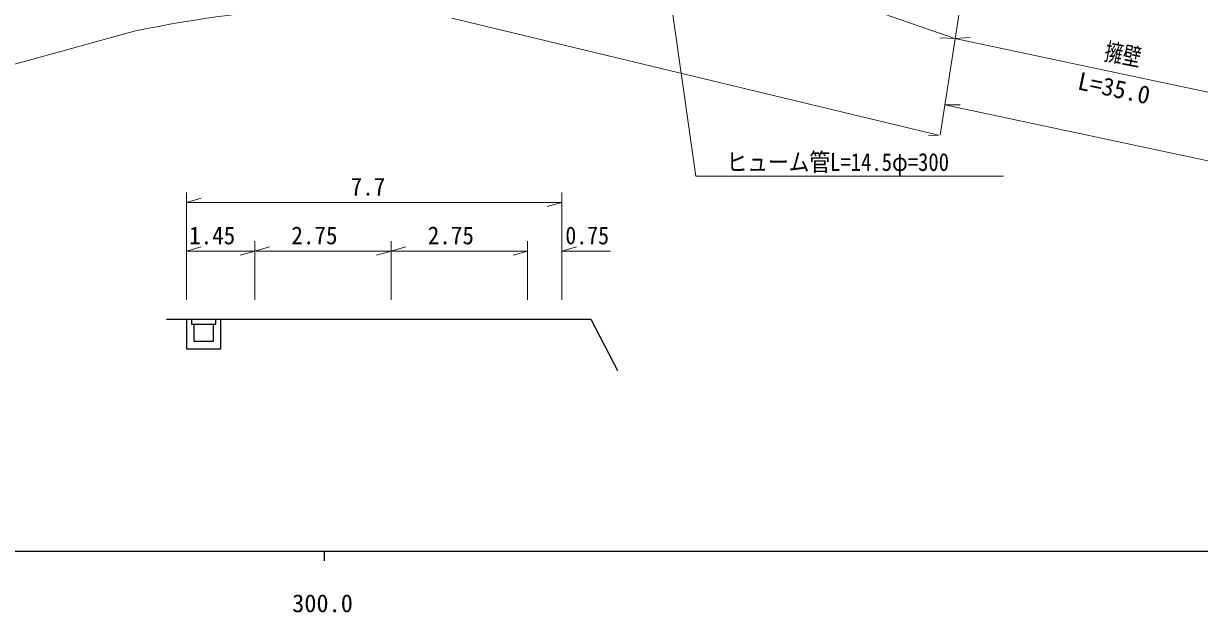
# Model space of a CAD drawing. Units: millimetres, scale not verified. Extents: x 40000 to 680000, y 20000 to 380000.
# Drawn here: x 337154 to 457854, y 198715 to 259148 of the extents above; entities that cross this region are included whole.
import ezdxf
from ezdxf.enums import TextEntityAlignment as Align

# ---------------------------------------------------------------- set-up
doc = ezdxf.new("R2010")
doc.units = ezdxf.units.MM
doc.header["$LTSCALE"] = 1000
for name, color, linetype, lineweight in [('M-BGD', 7, 'Continuous', 25), ('M-STR-HTXT', 7, 'Continuous', 13), ('M-TTL-BAND', 7, 'Continuous', 25)]:
    doc.layers.add(name, color=color, linetype=linetype, lineweight=lineweight)
doc.styles.add('ＭＳ ゴシック', font='')
doc.styles.get('ＭＳ ゴシック').set_extended_font_data('MS Gothic')

msp = doc.modelspace()

# ---------------------------------------------------------------- linework, layer by layer
at = {"layer": 'M-BGD'}
for p, q in [((351842, 228814), (395373, 228814)), ((353896, 228800), (353896, 225781)), ((354396, 228773), (354396, 228300)), ((354396, 228300), (356896, 228300)), ((354646, 228300), (354646, 226550)), ((356646, 226550), (356646, 228300)), ((356896, 228300), (356896, 228800)), ((357396, 225781), (357396, 228800)), ((395373, 228814), (398112, 223531)), ((353896, 225781), (357396, 225781)), ((354646, 226550), (356646, 226550))]:
    msp.add_line(p, q, dxfattribs=at)
at = {"layer": 'M-STR-HTXT'}
for p, q in [((400556, 282884), (406150, 243470)), ((436255, 279740), (431234, 247699)), ((404980, 267251), (432757, 257599)), ((381111, 259713), (431074, 247684)), ((348657, 258391), (336112, 254959)), ((432757, 257599), (431202, 257695)), ((432757, 257599), (434312, 257699)), ((432757, 257599), (464527, 250860)), ((431718, 250789), (433276, 250804)), ((431718, 250789), (464211, 243896)), ((431074, 247684), (430037, 247646)), ((406150, 243470), (437747, 243470)), ((353896, 230800), (353896, 241800)), ((392396, 241800), (392396, 230800)), ((353896, 240800), (355397, 241217)), ((392396, 240800), (353896, 240800)), ((392396, 240800), (390895, 240383)), ((360896, 236800), (360896, 230800)), ((374896, 236800), (374896, 230800)), ((388896, 236800), (388896, 230800)), ((353896, 235800), (355397, 236217)), ((353896, 235800), (360896, 235800)), ((360896, 235800), (359395, 235383)), ((360896, 235800), (362397, 236217)), ((360896, 235800), (374896, 235800)), ((374896, 235800), (373395, 235383)), ((374896, 235800), (376397, 236217)), ((374896, 235800), (388896, 235800)), ((388896, 235800), (387395, 235383)), ((392396, 235800), (393897, 236217)), ((392396, 235800), (397396, 235800))]:
    msp.add_line(p, q, dxfattribs=at)
msp.add_arc((374655, 133380), 127685, 93.16638, 101.74847, dxfattribs=at)
at = {"layer": 'M-TTL-BAND'}
for p, q in [((40000, 205000), (579000, 205000)), ((368000, 205000), (368000, 204000))]:
    msp.add_line(p, q, dxfattribs=at)

# ---------------------------------------------------------------- texts
at = {"layer": 'M-STR-HTXT', "style": 'ＭＳ ゴシック', "width": 0.75}
msp.add_text('擁壁', height=1833, rotation=349, dxfattribs=at).set_placement((447886, 254899), align=Align.BOTTOM_LEFT)
at = {"layer": 'M-STR-HTXT', "style": 'ＭＳ ゴシック'}
msp.add_text('L=35.0', height=1833, rotation=348, dxfattribs=at).set_placement((445127, 251869), align=Align.BOTTOM_LEFT)
for s, width, p in [('ヒューム管L=14.5φ=300', 0.85, (409313, 243470)), ('7.7', 0.95, (370729, 240943)), ('1.45', 0.95, (354146, 235943)), ('2.75', 0.95, (364646, 235943)), ('2.75', 0.95, (378646, 235943)), ('0.75', 0.9, (392766, 235943))]:
    msp.add_text(s, height=1833, dxfattribs=dict(at, width=width)).set_placement(p, align=Align.BOTTOM_LEFT)
at = {"layer": 'M-TTL-BAND', "style": 'ＭＳ ゴシック'}
msp.add_text('300.0', height=1833, dxfattribs=at).set_placement((367844, 198195), align=Align.BOTTOM_CENTER)

doc.saveas('drawing.dxf')
